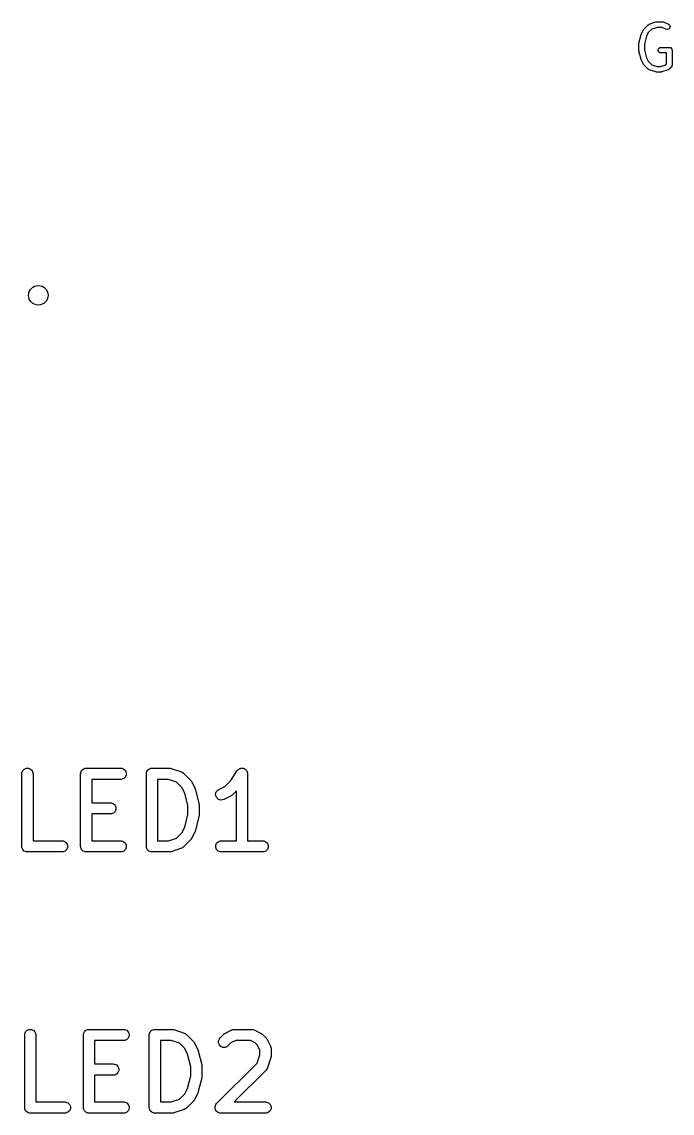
# Model space of a CAD drawing. Extents: x 0.39 to 2.95, y 0.26 to 2.19.
# Drawn here: x 0.388 to 0.847, y 1.424 to 2.193 of the extents above; entities that cross this region are included whole.
import ezdxf

# ---------------------------------------------------------------- set-up
doc = ezdxf.new("R2010")
doc.units = 0
doc.header["$MEASUREMENT"] = 0
doc.layers.add('BLACK', color=7, linetype='CONTINUOUS')

msp = doc.modelspace()

# ---------------------------------------------------------------- linework, layer by layer
at = {"layer": 'BLACK', "linetype": 'CONTINUOUS'}
for p, q in [((0.83042, 2.19106), (0.83492, 2.19256)), ((0.83492, 2.19256), (0.83524, 2.1926)), ((0.83524, 2.1926), (0.83554, 2.19267)), ((0.83554, 2.19267), (0.84004, 2.19267)), ((0.84004, 2.19267), (0.84014, 2.19265)), ((0.84014, 2.19265), (0.84018, 2.19266)), ((0.84018, 2.19266), (0.84049, 2.19258)), ((0.84049, 2.19258), (0.8408, 2.19252)), ((0.8408, 2.19252), (0.84083, 2.19248)), ((0.84083, 2.19248), (0.84092, 2.19246)), ((0.84092, 2.19246), (0.84392, 2.19096)), ((0.82314, 2.17768), (0.82464, 2.18368)), ((0.82464, 2.18368), (0.82473, 2.18387)), ((0.82473, 2.18387), (0.82479, 2.18408)), ((0.82479, 2.18408), (0.82628, 2.18708)), ((0.82628, 2.18708), (0.82648, 2.18733)), ((0.82648, 2.18733), (0.82665, 2.18759)), ((0.82665, 2.18759), (0.82965, 2.19059)), ((0.82966, 2.18503), (0.8284, 2.18251)), ((0.82965, 2.19059), (0.82974, 2.19064)), ((0.83211, 2.18748), (0.82966, 2.18503)), ((0.82974, 2.19064), (0.82976, 2.19068)), ((0.82976, 2.19068), (0.83003, 2.19084)), ((0.83003, 2.19084), (0.83029, 2.19102)), ((0.83029, 2.19102), (0.83034, 2.19102)), ((0.83034, 2.19102), (0.83042, 2.19106)), ((0.83586, 2.18873), (0.83211, 2.18748)), ((0.83958, 2.18873), (0.83586, 2.18873)), ((0.84216, 2.18744), (0.83958, 2.18873)), ((0.8429, 2.18723), (0.84216, 2.18744)), ((0.84433, 2.18771), (0.8429, 2.18723)), ((0.84392, 2.19096), (0.84453, 2.19049)), ((0.84501, 2.18906), (0.84433, 2.18771)), ((0.84453, 2.19049), (0.84501, 2.18906)), ((0.82308, 2.1772), (0.82312, 2.17744)), ((0.82308, 2.1727), (0.82308, 2.1772)), ((0.82312, 2.17744), (0.82314, 2.17768)), ((0.8284, 2.18251), (0.82701, 2.17696)), ((0.82701, 2.17696), (0.82701, 2.17294)), ((0.82312, 2.17246), (0.82308, 2.1727)), ((0.82314, 2.17222), (0.82312, 2.17246)), ((0.82464, 2.16622), (0.82314, 2.17222)), ((0.82701, 2.17294), (0.8284, 2.16739)), ((0.83673, 2.17345), (0.83779, 2.17452)), ((0.83673, 2.17195), (0.83673, 2.17345)), ((0.83779, 2.17088), (0.83673, 2.17195)), ((0.83779, 2.17452), (0.83854, 2.17467)), ((0.83854, 2.17073), (0.83779, 2.17088)), ((0.83854, 2.17467), (0.84454, 2.17467)), ((0.84258, 2.17073), (0.83854, 2.17073)), ((0.84258, 2.16302), (0.84258, 2.17073)), ((0.84454, 2.17467), (0.8453, 2.17452)), ((0.8453, 2.17452), (0.84636, 2.17345)), ((0.84636, 2.17345), (0.84651, 2.1727)), ((0.84651, 2.1727), (0.84651, 2.1622)), ((0.82473, 2.16603), (0.82464, 2.16622)), ((0.82479, 2.16582), (0.82473, 2.16603)), ((0.82628, 2.16282), (0.82479, 2.16582)), ((0.82648, 2.16257), (0.82628, 2.16282)), ((0.82665, 2.16231), (0.82648, 2.16257)), ((0.82965, 2.15931), (0.82665, 2.16231)), ((0.8284, 2.16739), (0.82966, 2.16487)), ((0.82966, 2.16487), (0.83211, 2.16242)), ((0.83211, 2.16242), (0.83586, 2.16117)), ((0.83586, 2.16117), (0.83822, 2.16117)), ((0.83822, 2.16117), (0.84198, 2.16242)), ((0.84198, 2.16242), (0.84258, 2.16302)), ((0.84594, 2.16081), (0.84444, 2.15931)), ((0.84636, 2.16145), (0.84594, 2.16081)), ((0.84651, 2.1622), (0.84636, 2.16145)), ((0.82974, 2.15925), (0.82965, 2.15931)), ((0.82976, 2.15921), (0.82974, 2.15925)), ((0.83003, 2.15906), (0.82976, 2.15921)), ((0.83029, 2.15888), (0.83003, 2.15906)), ((0.83034, 2.15888), (0.83029, 2.15888)), ((0.83042, 2.15883), (0.83034, 2.15888)), ((0.83492, 2.15733), (0.83042, 2.15883)), ((0.83524, 2.15729), (0.83492, 2.15733)), ((0.83554, 2.15723), (0.83524, 2.15729)), ((0.83854, 2.15723), (0.83554, 2.15723)), ((0.83885, 2.15729), (0.83854, 2.15723)), ((0.83917, 2.15733), (0.83885, 2.15729)), ((0.84367, 2.15883), (0.83917, 2.15733)), ((0.84375, 2.15888), (0.84367, 2.15883)), ((0.8438, 2.15888), (0.84375, 2.15888)), ((0.84406, 2.15906), (0.8438, 2.15888)), ((0.84433, 2.15921), (0.84406, 2.15906)), ((0.84435, 2.15925), (0.84433, 2.15921)), ((0.84444, 2.15931), (0.84435, 2.15925)), ((0.38842, 1.66291), (0.38849, 1.66368)), ((0.38842, 1.61173), (0.38842, 1.66291)), ((0.38849, 1.66368), (0.38908, 1.6651)), ((0.38908, 1.6651), (0.39017, 1.66619)), ((0.39017, 1.66619), (0.39159, 1.66677)), ((0.39159, 1.66677), (0.39312, 1.66677)), ((0.39312, 1.66677), (0.39454, 1.66619)), ((0.39454, 1.66619), (0.39563, 1.6651)), ((0.39563, 1.6651), (0.39622, 1.66368)), ((0.39622, 1.66368), (0.39629, 1.66291)), ((0.39629, 1.66291), (0.39629, 1.61567)), ((0.42985, 1.66291), (0.42992, 1.66368)), ((0.42985, 1.61173), (0.42985, 1.66291)), ((0.42992, 1.66368), (0.43051, 1.6651)), ((0.43051, 1.6651), (0.4316, 1.66619)), ((0.4316, 1.66619), (0.43302, 1.66677)), ((0.43302, 1.66677), (0.43379, 1.66685)), ((0.43379, 1.66685), (0.45816, 1.66685)), ((0.45816, 1.66685), (0.45893, 1.66677)), ((0.45893, 1.66677), (0.46035, 1.66619)), ((0.46035, 1.66619), (0.46143, 1.6651)), ((0.46143, 1.6651), (0.46202, 1.66368)), ((0.46202, 1.66215), (0.46143, 1.66073)), ((0.46202, 1.66368), (0.46202, 1.66215)), ((0.47616, 1.66291), (0.47623, 1.66368)), ((0.47616, 1.61173), (0.47616, 1.66291)), ((0.47623, 1.66368), (0.47682, 1.6651)), ((0.47682, 1.6651), (0.47791, 1.66619)), ((0.47791, 1.66619), (0.47932, 1.66677)), ((0.47932, 1.66677), (0.48009, 1.66685)), ((0.48009, 1.66685), (0.49228, 1.66685)), ((0.49228, 1.66685), (0.49267, 1.66681)), ((0.49267, 1.66681), (0.49277, 1.66682)), ((0.49277, 1.66682), (0.49291, 1.66679)), ((0.49291, 1.66679), (0.49305, 1.66677)), ((0.49305, 1.66677), (0.49314, 1.66673)), ((0.49314, 1.66673), (0.49352, 1.66665)), ((0.49352, 1.66665), (0.50084, 1.66421)), ((0.50084, 1.66421), (0.50154, 1.6639)), ((0.50154, 1.6639), (0.50165, 1.6638)), ((0.50165, 1.6638), (0.50178, 1.66375)), ((0.50178, 1.66375), (0.50237, 1.66326)), ((0.50237, 1.66326), (0.50725, 1.65839)), ((0.53553, 1.65811), (0.54018, 1.6651)), ((0.54018, 1.6651), (0.54019, 1.6651)), ((0.54019, 1.6651), (0.54067, 1.66569)), ((0.54019, 1.6651), (0.54019, 1.6651)), ((0.54019, 1.6651), (0.54019, 1.6651)), ((0.54067, 1.66569), (0.541, 1.66591)), ((0.541, 1.66591), (0.54127, 1.66619)), ((0.54127, 1.66619), (0.54163, 1.66633)), ((0.54163, 1.66633), (0.54195, 1.66655)), ((0.54195, 1.66655), (0.54233, 1.66663)), ((0.54233, 1.66663), (0.54269, 1.66677)), ((0.54269, 1.66677), (0.54308, 1.66677)), ((0.54308, 1.66677), (0.54346, 1.66685)), ((0.54346, 1.66685), (0.54384, 1.66677)), ((0.54384, 1.66677), (0.54423, 1.66677)), ((0.54423, 1.66677), (0.54458, 1.66663)), ((0.54458, 1.66663), (0.54496, 1.66655)), ((0.54496, 1.66655), (0.54529, 1.66634)), ((0.54529, 1.66634), (0.54565, 1.66619)), ((0.54565, 1.66619), (0.54592, 1.66591)), ((0.54592, 1.66591), (0.54624, 1.6657)), ((0.54624, 1.6657), (0.54646, 1.66538)), ((0.54646, 1.66538), (0.54673, 1.6651)), ((0.54673, 1.6651), (0.54688, 1.66474)), ((0.54688, 1.66474), (0.5471, 1.66442)), ((0.5471, 1.66442), (0.54717, 1.66404)), ((0.54717, 1.66404), (0.54732, 1.66368)), ((0.54732, 1.66368), (0.5474, 1.66292)), ((0.5474, 1.66292), (0.5474, 1.66292)), ((0.5474, 1.66292), (0.5474, 1.66292)), ((0.5474, 1.66292), (0.5474, 1.66291)), ((0.5474, 1.66291), (0.5474, 1.61567)), ((0.45816, 1.65898), (0.43772, 1.65898)), ((0.43772, 1.65898), (0.43772, 1.64248)), ((0.45893, 1.65905), (0.45816, 1.65898)), ((0.46035, 1.65964), (0.45893, 1.65905)), ((0.46143, 1.66073), (0.46035, 1.65964)), ((0.49164, 1.65898), (0.48403, 1.65898)), ((0.48403, 1.65898), (0.48403, 1.61567)), ((0.49746, 1.65704), (0.49164, 1.65898)), ((0.50123, 1.65327), (0.49746, 1.65704)), ((0.50319, 1.64935), (0.50123, 1.65327)), ((0.50725, 1.65839), (0.5075, 1.65808)), ((0.5075, 1.65808), (0.50758, 1.65802)), ((0.50758, 1.65802), (0.50765, 1.6579)), ((0.50765, 1.6579), (0.50774, 1.65779)), ((0.50774, 1.65779), (0.50778, 1.65769)), ((0.50778, 1.65769), (0.50799, 1.65736)), ((0.50799, 1.65736), (0.51042, 1.65249)), ((0.52708, 1.65181), (0.53138, 1.65396)), ((0.53138, 1.65396), (0.53553, 1.65811)), ((0.5054, 1.64049), (0.50319, 1.64935)), ((0.51042, 1.65249), (0.51044, 1.65243)), ((0.51044, 1.65243), (0.51046, 1.65241)), ((0.51046, 1.65241), (0.51058, 1.65209)), ((0.51058, 1.65209), (0.5107, 1.65177)), ((0.5107, 1.65177), (0.5107, 1.65174)), ((0.5107, 1.65174), (0.51072, 1.65168)), ((0.51072, 1.65168), (0.51316, 1.64193)), ((0.52493, 1.64878), (0.52542, 1.65024)), ((0.52504, 1.64725), (0.52493, 1.64878)), ((0.52573, 1.64588), (0.52504, 1.64725)), ((0.52542, 1.65024), (0.52642, 1.6514)), ((0.52689, 1.64487), (0.52573, 1.64588)), ((0.52642, 1.6514), (0.52708, 1.65181)), ((0.53547, 1.64721), (0.5306, 1.64477)), ((0.5358, 1.64741), (0.53547, 1.64721)), ((0.5359, 1.64745), (0.5358, 1.64741)), ((0.53601, 1.64754), (0.5359, 1.64745)), ((0.53613, 1.64762), (0.53601, 1.64754)), ((0.53619, 1.6477), (0.53613, 1.64762)), ((0.5365, 1.64794), (0.53619, 1.6477)), ((0.53952, 1.65097), (0.5365, 1.64794)), ((0.53952, 1.61567), (0.53952, 1.65097)), ((0.43772, 1.64248), (0.45085, 1.64248)), ((0.45085, 1.64248), (0.45161, 1.6424)), ((0.45161, 1.6424), (0.45303, 1.64181)), ((0.45303, 1.64181), (0.45412, 1.64073)), ((0.45412, 1.64073), (0.45471, 1.63931)), ((0.45471, 1.63777), (0.45412, 1.63635)), ((0.45471, 1.63931), (0.45471, 1.63777)), ((0.5054, 1.63415), (0.5054, 1.64049)), ((0.51316, 1.64193), (0.51318, 1.6418)), ((0.51318, 1.6418), (0.5132, 1.64175)), ((0.5132, 1.64175), (0.51323, 1.64146)), ((0.51323, 1.64146), (0.51327, 1.64117)), ((0.51327, 1.64117), (0.51326, 1.64111)), ((0.51326, 1.64111), (0.51328, 1.64098)), ((0.51328, 1.64098), (0.51328, 1.63367)), ((0.52834, 1.64438), (0.52689, 1.64487)), ((0.52988, 1.64449), (0.52834, 1.64438)), ((0.5306, 1.64477), (0.52988, 1.64449)), ((0.45085, 1.6346), (0.43772, 1.6346)), ((0.43772, 1.6346), (0.43772, 1.61567)), ((0.45161, 1.63468), (0.45085, 1.6346)), ((0.45303, 1.63527), (0.45161, 1.63468)), ((0.45412, 1.63635), (0.45303, 1.63527)), ((0.50319, 1.62529), (0.5054, 1.63415)), ((0.51316, 1.63271), (0.51072, 1.62296)), ((0.51318, 1.63285), (0.51316, 1.63271)), ((0.5132, 1.6329), (0.51318, 1.63285)), ((0.51323, 1.63319), (0.5132, 1.6329)), ((0.51327, 1.63348), (0.51323, 1.63319)), ((0.51328, 1.63367), (0.51326, 1.63353)), ((0.51326, 1.63353), (0.51327, 1.63348)), ((0.50123, 1.62138), (0.50319, 1.62529)), ((0.51058, 1.62256), (0.51046, 1.62224)), ((0.5107, 1.62288), (0.51058, 1.62256)), ((0.51072, 1.62296), (0.5107, 1.62291)), ((0.5107, 1.62291), (0.5107, 1.62288)), ((0.39629, 1.61567), (0.41673, 1.61567)), ((0.41673, 1.61567), (0.41749, 1.61559)), ((0.41749, 1.61559), (0.41891, 1.61501)), ((0.41891, 1.61501), (0.42, 1.61392)), ((0.43772, 1.61567), (0.45816, 1.61567)), ((0.45816, 1.61567), (0.45893, 1.61559)), ((0.45893, 1.61559), (0.46035, 1.61501)), ((0.46035, 1.61501), (0.46143, 1.61392)), ((0.48403, 1.61567), (0.49164, 1.61567)), ((0.49164, 1.61567), (0.49746, 1.61761)), ((0.49746, 1.61761), (0.50123, 1.62138)), ((0.50725, 1.61626), (0.50237, 1.61139)), ((0.5075, 1.61656), (0.50725, 1.61626)), ((0.50758, 1.61663), (0.5075, 1.61656)), ((0.50765, 1.61675), (0.50758, 1.61663)), ((0.50774, 1.61686), (0.50765, 1.61675)), ((0.50778, 1.61695), (0.50774, 1.61686)), ((0.50799, 1.61728), (0.50778, 1.61695)), ((0.51042, 1.62216), (0.50799, 1.61728)), ((0.51044, 1.62221), (0.51042, 1.62216)), ((0.51046, 1.62224), (0.51044, 1.62221)), ((0.52556, 1.61392), (0.52665, 1.61501)), ((0.52665, 1.61501), (0.52807, 1.61559)), ((0.52807, 1.61559), (0.52884, 1.61567)), ((0.52884, 1.61567), (0.53952, 1.61567)), ((0.5474, 1.61567), (0.55808, 1.61567)), ((0.55808, 1.61567), (0.55885, 1.61559)), ((0.55885, 1.61559), (0.56027, 1.61501)), ((0.56027, 1.61501), (0.56136, 1.61392)), ((0.38849, 1.61096), (0.38842, 1.61173)), ((0.38908, 1.60954), (0.38849, 1.61096)), ((0.39017, 1.60846), (0.38908, 1.60954)), ((0.39159, 1.60787), (0.39017, 1.60846)), ((0.39235, 1.6078), (0.39159, 1.60787)), ((0.41673, 1.6078), (0.39235, 1.6078)), ((0.41749, 1.60787), (0.41673, 1.6078)), ((0.41891, 1.60846), (0.41749, 1.60787)), ((0.42, 1.60954), (0.41891, 1.60846)), ((0.42, 1.61392), (0.42059, 1.6125)), ((0.42059, 1.61096), (0.42, 1.60954)), ((0.42059, 1.6125), (0.42059, 1.61096)), ((0.42992, 1.61096), (0.42985, 1.61173)), ((0.43051, 1.60954), (0.42992, 1.61096)), ((0.4316, 1.60846), (0.43051, 1.60954)), ((0.43302, 1.60787), (0.4316, 1.60846)), ((0.43379, 1.6078), (0.43302, 1.60787)), ((0.45816, 1.6078), (0.43379, 1.6078)), ((0.45893, 1.60787), (0.45816, 1.6078)), ((0.46035, 1.60846), (0.45893, 1.60787)), ((0.46143, 1.60954), (0.46035, 1.60846)), ((0.46143, 1.61392), (0.46202, 1.6125)), ((0.46202, 1.61096), (0.46143, 1.60954)), ((0.46202, 1.6125), (0.46202, 1.61096)), ((0.47623, 1.61096), (0.47616, 1.61173)), ((0.47682, 1.60954), (0.47623, 1.61096)), ((0.47791, 1.60846), (0.47682, 1.60954)), ((0.47932, 1.60787), (0.47791, 1.60846)), ((0.48009, 1.6078), (0.47932, 1.60787)), ((0.49228, 1.6078), (0.48009, 1.6078)), ((0.49267, 1.60783), (0.49228, 1.6078)), ((0.49277, 1.60783), (0.49267, 1.60783)), ((0.49291, 1.60786), (0.49277, 1.60783)), ((0.49305, 1.60787), (0.49291, 1.60786)), ((0.49314, 1.60791), (0.49305, 1.60787)), ((0.49352, 1.608), (0.49314, 1.60791)), ((0.50084, 1.61043), (0.49352, 1.608)), ((0.50154, 1.61075), (0.50084, 1.61043)), ((0.50165, 1.61084), (0.50154, 1.61075)), ((0.50178, 1.6109), (0.50165, 1.61084)), ((0.50237, 1.61139), (0.50178, 1.6109)), ((0.52498, 1.6125), (0.52556, 1.61392)), ((0.52498, 1.61096), (0.52498, 1.6125)), ((0.52556, 1.60954), (0.52498, 1.61096)), ((0.52665, 1.60846), (0.52556, 1.60954)), ((0.52807, 1.60787), (0.52665, 1.60846)), ((0.52884, 1.6078), (0.52807, 1.60787)), ((0.55808, 1.6078), (0.52884, 1.6078)), ((0.55885, 1.60787), (0.55808, 1.6078)), ((0.56027, 1.60846), (0.55885, 1.60787)), ((0.56136, 1.60954), (0.56027, 1.60846)), ((0.56136, 1.61392), (0.56194, 1.6125)), ((0.56194, 1.61096), (0.56136, 1.60954)), ((0.56194, 1.6125), (0.56194, 1.61096)), ((0.39042, 1.47891), (0.39049, 1.47968)), ((0.39042, 1.42773), (0.39042, 1.47891)), ((0.39049, 1.47968), (0.39108, 1.4811)), ((0.39108, 1.4811), (0.39217, 1.48219)), ((0.39217, 1.48219), (0.39359, 1.48277)), ((0.39359, 1.48277), (0.39512, 1.48277)), ((0.39512, 1.48277), (0.39654, 1.48219)), ((0.39654, 1.48219), (0.39763, 1.4811)), ((0.39763, 1.4811), (0.39822, 1.47968)), ((0.39822, 1.47968), (0.39829, 1.47891)), ((0.39829, 1.47891), (0.39829, 1.43167)), ((0.43185, 1.47891), (0.43192, 1.47968)), ((0.43185, 1.42773), (0.43185, 1.47891)), ((0.43192, 1.47968), (0.43251, 1.4811)), ((0.43251, 1.4811), (0.4336, 1.48219)), ((0.4336, 1.48219), (0.43502, 1.48277)), ((0.43502, 1.48277), (0.43579, 1.48285)), ((0.43579, 1.48285), (0.46016, 1.48285)), ((0.46016, 1.48285), (0.46093, 1.48277)), ((0.46093, 1.48277), (0.46235, 1.48219)), ((0.46235, 1.48219), (0.46343, 1.4811)), ((0.46343, 1.47673), (0.46235, 1.47564)), ((0.46343, 1.4811), (0.46402, 1.47968)), ((0.46402, 1.47815), (0.46343, 1.47673)), ((0.46402, 1.47968), (0.46402, 1.47815)), ((0.47816, 1.47891), (0.47823, 1.47968)), ((0.47816, 1.42773), (0.47816, 1.47891)), ((0.47823, 1.47968), (0.47882, 1.4811)), ((0.47882, 1.4811), (0.47991, 1.48219)), ((0.47991, 1.48219), (0.48132, 1.48277)), ((0.48132, 1.48277), (0.48209, 1.48285)), ((0.48209, 1.48285), (0.49428, 1.48285)), ((0.49428, 1.48285), (0.49467, 1.48281)), ((0.49467, 1.48281), (0.49477, 1.48282)), ((0.49477, 1.48282), (0.49491, 1.48279)), ((0.49491, 1.48279), (0.49505, 1.48277)), ((0.49505, 1.48277), (0.49514, 1.48273)), ((0.49514, 1.48273), (0.49552, 1.48265)), ((0.49552, 1.48265), (0.50284, 1.48021)), ((0.50284, 1.48021), (0.50354, 1.4799)), ((0.50354, 1.4799), (0.50365, 1.4798)), ((0.50365, 1.4798), (0.50378, 1.47975)), ((0.50378, 1.47975), (0.50437, 1.47926)), ((0.50437, 1.47926), (0.50925, 1.47439)), ((0.52756, 1.47623), (0.52805, 1.47682)), ((0.52805, 1.47682), (0.53049, 1.47926)), ((0.53049, 1.47926), (0.53079, 1.47951)), ((0.53079, 1.47951), (0.53086, 1.47959)), ((0.53086, 1.47959), (0.53098, 1.47966)), ((0.53098, 1.47966), (0.53109, 1.47975)), ((0.53109, 1.47975), (0.53118, 1.47979)), ((0.53118, 1.47979), (0.53151, 1.48)), ((0.53151, 1.48), (0.53639, 1.48243)), ((0.53639, 1.48243), (0.53711, 1.48271)), ((0.53711, 1.48271), (0.53725, 1.48272)), ((0.53725, 1.48272), (0.53738, 1.48277)), ((0.53738, 1.48277), (0.53815, 1.48285)), ((0.53815, 1.48285), (0.55033, 1.48285)), ((0.55033, 1.48285), (0.5511, 1.48277)), ((0.5511, 1.48277), (0.55123, 1.48272)), ((0.55123, 1.48272), (0.55137, 1.48271)), ((0.55137, 1.48271), (0.5521, 1.48243)), ((0.5521, 1.48243), (0.55697, 1.48)), ((0.55697, 1.48), (0.5573, 1.47979)), ((0.5573, 1.47979), (0.5574, 1.47975)), ((0.5574, 1.47975), (0.5575, 1.47966)), ((0.5575, 1.47966), (0.55762, 1.47959)), ((0.55762, 1.47959), (0.55769, 1.47951)), ((0.55769, 1.47951), (0.55799, 1.47926)), ((0.55799, 1.47926), (0.56043, 1.47682)), ((0.56043, 1.47682), (0.56068, 1.47652)), ((0.56068, 1.47652), (0.56076, 1.47645)), ((0.56076, 1.47645), (0.56083, 1.47633)), ((0.56083, 1.47633), (0.56092, 1.47623)), ((0.46016, 1.47498), (0.43972, 1.47498)), ((0.43972, 1.47498), (0.43972, 1.45848)), ((0.46093, 1.47505), (0.46016, 1.47498)), ((0.46235, 1.47564), (0.46093, 1.47505)), ((0.49364, 1.47498), (0.48603, 1.47498)), ((0.48603, 1.47498), (0.48603, 1.43167)), ((0.49946, 1.47303), (0.49364, 1.47498)), ((0.50323, 1.46927), (0.49946, 1.47303)), ((0.50519, 1.46535), (0.50323, 1.46927)), ((0.50925, 1.47439), (0.5095, 1.47408)), ((0.5095, 1.47408), (0.50958, 1.47402)), ((0.50958, 1.47402), (0.50965, 1.4739)), ((0.50965, 1.4739), (0.50974, 1.47379)), ((0.50974, 1.47379), (0.50978, 1.47369)), ((0.50978, 1.47369), (0.50999, 1.47336)), ((0.50999, 1.47336), (0.51242, 1.46849)), ((0.52698, 1.47481), (0.52756, 1.47623)), ((0.52698, 1.47327), (0.52698, 1.47481)), ((0.52756, 1.47185), (0.52698, 1.47327)), ((0.52865, 1.47077), (0.52756, 1.47185)), ((0.53007, 1.47018), (0.52865, 1.47077)), ((0.5316, 1.47018), (0.53007, 1.47018)), ((0.53302, 1.47077), (0.5316, 1.47018)), ((0.53362, 1.47125), (0.53302, 1.47077)), ((0.53561, 1.47324), (0.53362, 1.47125)), ((0.53908, 1.47498), (0.53561, 1.47324)), ((0.54941, 1.47498), (0.53908, 1.47498)), ((0.55288, 1.47324), (0.54941, 1.47498)), ((0.55441, 1.47171), (0.55288, 1.47324)), ((0.55615, 1.46823), (0.55441, 1.47171)), ((0.56092, 1.47623), (0.56096, 1.47613)), ((0.56096, 1.47613), (0.56117, 1.4758)), ((0.56117, 1.4758), (0.5636, 1.47093)), ((0.5636, 1.47093), (0.56388, 1.4702)), ((0.56388, 1.4702), (0.56389, 1.47006)), ((0.56389, 1.47006), (0.56394, 1.46993)), ((0.56394, 1.46993), (0.56402, 1.46916)), ((0.56402, 1.46916), (0.56402, 1.46429)), ((0.5074, 1.45649), (0.50519, 1.46535)), ((0.51242, 1.46849), (0.51244, 1.46843)), ((0.51244, 1.46843), (0.51246, 1.46841)), ((0.51246, 1.46841), (0.51258, 1.46809)), ((0.51258, 1.46809), (0.5127, 1.46777)), ((0.5127, 1.46777), (0.5127, 1.46774)), ((0.5127, 1.46774), (0.51272, 1.46768)), ((0.51272, 1.46768), (0.51516, 1.45793)), ((0.5542, 1.45911), (0.55615, 1.46493)), ((0.55615, 1.46493), (0.55615, 1.46823)), ((0.56382, 1.46305), (0.56138, 1.45573)), ((0.5639, 1.46343), (0.56382, 1.46305)), ((0.56394, 1.46352), (0.5639, 1.46343)), ((0.56396, 1.46366), (0.56394, 1.46352)), ((0.56399, 1.4638), (0.56396, 1.46366)), ((0.56402, 1.46429), (0.56398, 1.4639)), ((0.56398, 1.4639), (0.56399, 1.4638)), ((0.43972, 1.45848), (0.45285, 1.45848)), ((0.45285, 1.45848), (0.45361, 1.4584)), ((0.45361, 1.4584), (0.45503, 1.45781)), ((0.45503, 1.45781), (0.45612, 1.45673)), ((0.45612, 1.45673), (0.45671, 1.45531)), ((0.45671, 1.45377), (0.45612, 1.45235)), ((0.45671, 1.45531), (0.45671, 1.45377)), ((0.5074, 1.45015), (0.5074, 1.45649)), ((0.51516, 1.45793), (0.51518, 1.4578)), ((0.51518, 1.4578), (0.5152, 1.45775)), ((0.5152, 1.45775), (0.51523, 1.45746)), ((0.51523, 1.45746), (0.51527, 1.45717)), ((0.51527, 1.45717), (0.51526, 1.45711)), ((0.51526, 1.45711), (0.51528, 1.45698)), ((0.51528, 1.45698), (0.51528, 1.44967)), ((0.52562, 1.43052), (0.5542, 1.45911)), ((0.56043, 1.45419), (0.5379, 1.43167)), ((0.56092, 1.45479), (0.56043, 1.45419)), ((0.56097, 1.45492), (0.56092, 1.45479)), ((0.56107, 1.45503), (0.56097, 1.45492)), ((0.56138, 1.45573), (0.56107, 1.45503)), ((0.45285, 1.4506), (0.43972, 1.4506)), ((0.43972, 1.4506), (0.43972, 1.43167)), ((0.45361, 1.45068), (0.45285, 1.4506)), ((0.45503, 1.45127), (0.45361, 1.45068)), ((0.45612, 1.45235), (0.45503, 1.45127)), ((0.50519, 1.44129), (0.5074, 1.45015)), ((0.51516, 1.44871), (0.51272, 1.43896)), ((0.51518, 1.44885), (0.51516, 1.44871)), ((0.5152, 1.4489), (0.51518, 1.44885)), ((0.51523, 1.44919), (0.5152, 1.4489)), ((0.51527, 1.44948), (0.51523, 1.44919)), ((0.51528, 1.44967), (0.51526, 1.44953)), ((0.51526, 1.44953), (0.51527, 1.44948)), ((0.50323, 1.43738), (0.50519, 1.44129)), ((0.51242, 1.43816), (0.50999, 1.43328)), ((0.51244, 1.43821), (0.51242, 1.43816)), ((0.51246, 1.43824), (0.51244, 1.43821)), ((0.51258, 1.43856), (0.51246, 1.43824)), ((0.5127, 1.43888), (0.51258, 1.43856)), ((0.51272, 1.43896), (0.5127, 1.43891)), ((0.5127, 1.43891), (0.5127, 1.43888)), ((0.39829, 1.43167), (0.41873, 1.43167)), ((0.41873, 1.43167), (0.41949, 1.43159)), ((0.41949, 1.43159), (0.42091, 1.43101)), ((0.42091, 1.43101), (0.422, 1.42992)), ((0.43972, 1.43167), (0.46016, 1.43167)), ((0.46016, 1.43167), (0.46093, 1.43159)), ((0.46093, 1.43159), (0.46235, 1.43101)), ((0.46235, 1.43101), (0.46343, 1.42992)), ((0.48603, 1.43167), (0.49364, 1.43167)), ((0.49364, 1.43167), (0.49946, 1.43361)), ((0.49946, 1.43361), (0.50323, 1.43738)), ((0.50925, 1.43226), (0.50437, 1.42739)), ((0.5095, 1.43256), (0.50925, 1.43226)), ((0.50958, 1.43263), (0.5095, 1.43256)), ((0.50965, 1.43275), (0.50958, 1.43263)), ((0.50974, 1.43286), (0.50965, 1.43275)), ((0.50978, 1.43295), (0.50974, 1.43286)), ((0.50999, 1.43328), (0.50978, 1.43295)), ((0.52513, 1.42992), (0.52562, 1.43052)), ((0.5379, 1.43167), (0.56008, 1.43167)), ((0.56008, 1.43167), (0.56085, 1.43159)), ((0.56085, 1.43159), (0.56227, 1.43101)), ((0.56227, 1.43101), (0.56336, 1.42992)), ((0.39049, 1.42696), (0.39042, 1.42773)), ((0.39108, 1.42554), (0.39049, 1.42696)), ((0.39217, 1.42446), (0.39108, 1.42554)), ((0.39359, 1.42387), (0.39217, 1.42446)), ((0.39435, 1.4238), (0.39359, 1.42387)), ((0.41873, 1.4238), (0.39435, 1.4238)), ((0.41949, 1.42387), (0.41873, 1.4238)), ((0.42091, 1.42446), (0.41949, 1.42387)), ((0.422, 1.42554), (0.42091, 1.42446)), ((0.422, 1.42992), (0.42259, 1.4285)), ((0.42259, 1.42696), (0.422, 1.42554)), ((0.42259, 1.4285), (0.42259, 1.42696)), ((0.43192, 1.42696), (0.43185, 1.42773)), ((0.43251, 1.42554), (0.43192, 1.42696)), ((0.4336, 1.42446), (0.43251, 1.42554)), ((0.43502, 1.42387), (0.4336, 1.42446)), ((0.43579, 1.4238), (0.43502, 1.42387)), ((0.46016, 1.4238), (0.43579, 1.4238)), ((0.46093, 1.42387), (0.46016, 1.4238)), ((0.46235, 1.42446), (0.46093, 1.42387)), ((0.46343, 1.42554), (0.46235, 1.42446)), ((0.46343, 1.42992), (0.46402, 1.4285)), ((0.46402, 1.42696), (0.46343, 1.42554)), ((0.46402, 1.4285), (0.46402, 1.42696)), ((0.47823, 1.42696), (0.47816, 1.42773)), ((0.47882, 1.42554), (0.47823, 1.42696)), ((0.47991, 1.42446), (0.47882, 1.42554)), ((0.48132, 1.42387), (0.47991, 1.42446)), ((0.48209, 1.4238), (0.48132, 1.42387)), ((0.49428, 1.4238), (0.48209, 1.4238)), ((0.49467, 1.42383), (0.49428, 1.4238)), ((0.49477, 1.42383), (0.49467, 1.42383)), ((0.49491, 1.42386), (0.49477, 1.42383)), ((0.49505, 1.42387), (0.49491, 1.42386)), ((0.49514, 1.42391), (0.49505, 1.42387)), ((0.49552, 1.424), (0.49514, 1.42391)), ((0.50284, 1.42643), (0.49552, 1.424)), ((0.50354, 1.42675), (0.50284, 1.42643)), ((0.50365, 1.42684), (0.50354, 1.42675)), ((0.50378, 1.4269), (0.50365, 1.42684)), ((0.50437, 1.42739), (0.50378, 1.4269)), ((0.52454, 1.4285), (0.52513, 1.42992)), ((0.52454, 1.42696), (0.52454, 1.4285)), ((0.52513, 1.42554), (0.52454, 1.42696)), ((0.52621, 1.42446), (0.52513, 1.42554)), ((0.52763, 1.42387), (0.52621, 1.42446)), ((0.5284, 1.4238), (0.52763, 1.42387)), ((0.56008, 1.4238), (0.5284, 1.4238)), ((0.56085, 1.42387), (0.56008, 1.4238)), ((0.56227, 1.42446), (0.56085, 1.42387)), ((0.56336, 1.42554), (0.56227, 1.42446)), ((0.56336, 1.42992), (0.56394, 1.4285)), ((0.56394, 1.42696), (0.56336, 1.42554)), ((0.56394, 1.4285), (0.56394, 1.42696))]:
    msp.add_line(p, q, dxfattribs=at)
at = {"layer": 'BLACK'}
msp.add_circle((0.4, 2), 0.00689, dxfattribs=at)
msp.add_circle((0.4, 2), 0.00689, dxfattribs=at)

doc.saveas('drawing.dxf')
